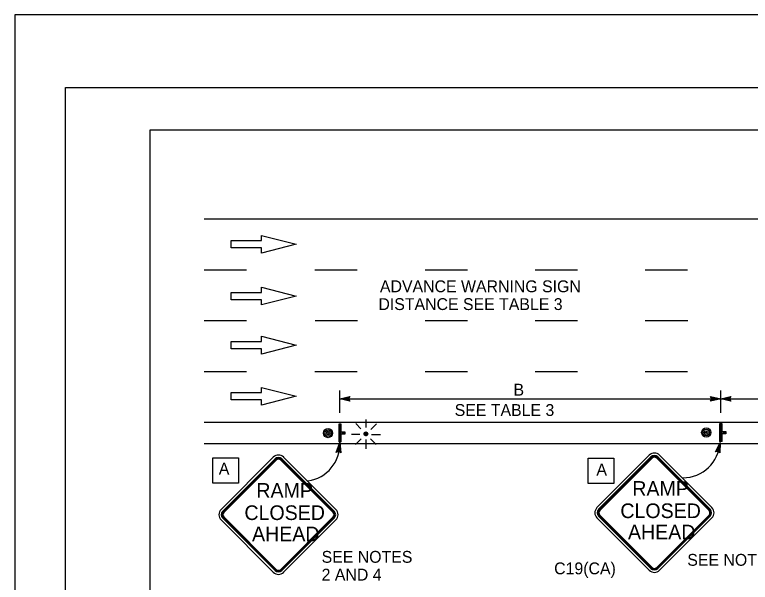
# Model space of a CAD drawing. Extents: x -893 to 867, y -474 to 712.
# Drawn here: x -893.5 to -459.2, y 377.1 to 712 of the extents above; entities that cross this region are included whole.
import ezdxf

# ---------------------------------------------------------------- set-up
doc = ezdxf.new("R2010")
doc.units = 0
for name, color, linetype in [('border_PLOTTING-ELEMENTS', 7, 'Continuous'), ('border_rw_22x34_Cut_Lines', 7, 'Continuous'), ('border_SHEET', 7, 'Continuous'), ('pp_PRESENTATION', 7, 'Continuous'), ('tcd_PVMT-MARKER', 7, 'Continuous'), ('tcd_SIGN-ROADSIDE', 7, 'Continuous'), ('tcd_SIGN-ROADSIDE-anno', 7, 'Continuous')]:
    doc.layers.add(name, color=color, linetype=linetype)

msp = doc.modelspace()

# ---------------------------------------------------------------- linework, layer by layer
at = {"layer": 'border_PLOTTING-ELEMENTS'}
for points in [[(-893.46, -474.05), (866.54, -474.05), (866.54, 711.95), (-893.46, 711.95)], [(-863.46, 668.95), (836.54, 668.95), (836.54, -431.05), (-863.46, -431.05)]]:
    msp.add_lwpolyline(points, close=True, dxfattribs=at)
at = {"layer": 'border_rw_22x34_Cut_Lines'}
msp.add_lwpolyline([(-863.46, 668.95), (836.54, 668.95), (836.54, -431.05), (-863.46, -431.05)], close=True, dxfattribs=at)
at = {"layer": 'border_SHEET'}
for p, q in [((-813.46, 643.95), (811.54, 643.95)), ((-813.46, -406.05), (-813.46, 643.95))]:
    msp.add_line(p, q, dxfattribs=at)
at = {"layer": 'pp_PRESENTATION'}
for p, q in [((-765.62, 576.56), (-765.62, 578.69)), ((-765.62, 578.69), (-747.68, 578.69)), ((-747.68, 578.69), (-747.68, 581.78)), ((-747.68, 581.78), (-727.36, 576.56)), ((-765.62, 574.44), (-765.62, 576.56)), ((-747.69, 574.44), (-765.62, 574.44)), ((-727.36, 576.56), (-747.69, 571.34)), ((-747.69, 571.34), (-747.69, 574.44)), ((-765.62, 545.91), (-765.62, 548.03)), ((-765.62, 548.03), (-747.68, 548.03)), ((-747.68, 548.03), (-747.68, 551.12)), ((-747.68, 551.12), (-727.36, 545.91)), ((-765.62, 543.78), (-765.62, 545.91)), ((-747.69, 543.78), (-765.62, 543.78)), ((-727.36, 545.91), (-747.69, 540.69)), ((-747.69, 540.69), (-747.69, 543.78)), ((-747.68, 519.11), (-747.68, 522.2)), ((-747.68, 522.2), (-727.36, 516.98)), ((-765.62, 516.98), (-765.62, 519.11)), ((-765.62, 519.11), (-747.68, 519.11)), ((-765.62, 514.86), (-765.62, 516.98)), ((-727.36, 516.98), (-747.69, 511.76)), ((-747.69, 514.86), (-765.62, 514.86)), ((-747.69, 511.76), (-747.69, 514.86)), ((-747.68, 488.95), (-747.68, 492.04)), ((-747.68, 492.04), (-727.36, 486.82)), ((-765.62, 486.82), (-765.62, 488.95)), ((-765.62, 488.95), (-747.68, 488.95)), ((-765.62, 484.7), (-765.62, 486.82)), ((-727.36, 486.82), (-747.69, 481.6)), ((-747.69, 484.7), (-765.62, 484.7)), ((-747.69, 481.6), (-747.69, 484.7))]:
    msp.add_line(p, q, dxfattribs=at)
at = {"layer": 'tcd_PVMT-MARKER'}
for p, q in [((-781.63, 591.49), (96.01, 591.49)), ((-781.63, 471.49), (-201.63, 471.49)), ((-781.63, 458.99), (-201.63, 458.99))]:
    msp.add_line(p, q, dxfattribs=at)
for points in [[(-781.62, 561.5), (-756.62, 561.5)], [(-716.24, 561.5), (-691.24, 561.5)], [(-651.24, 561.5), (-626.24, 561.5)], [(-586.24, 561.5), (-561.24, 561.5)], [(-521.24, 561.5), (-496.24, 561.5)], [(-781.57, 531.49), (-756.57, 531.49)], [(-716.18, 531.49), (-691.18, 531.49)], [(-651.18, 531.49), (-626.18, 531.49)], [(-586.18, 531.49), (-561.18, 531.49)], [(-521.19, 531.49), (-496.19, 531.49)], [(-781.61, 501.5), (-756.61, 501.5)], [(-716.23, 501.5), (-691.23, 501.5)], [(-651.23, 501.5), (-626.23, 501.5)], [(-586.23, 501.5), (-561.23, 501.5)], [(-521.23, 501.5), (-496.23, 501.5)]]:
    msp.add_lwpolyline(points, dxfattribs=at)
at = {"layer": 'tcd_SIGN-ROADSIDE'}
for p, q in [((-700.73, 470.28), (-702.21, 470.28)), ((-702.21, 470.28), (-702.21, 459.95)), ((-701.47, 470.28), (-701.47, 459.95)), ((-700.73, 459.95), (-700.73, 470.28)), ((-689.08, 467.58), (-692.17, 470.67)), ((-686.01, 468.37), (-686.01, 473.13)), ((-683.21, 467.22), (-679.91, 470.51)), ((-475.84, 470.46), (-477.32, 470.46)), ((-477.32, 470.46), (-477.32, 460.13)), ((-476.58, 470.46), (-476.58, 460.13)), ((-475.84, 460.13), (-475.84, 470.46)), ((-700.73, 465.86), (-700, 465.86)), ((-700.73, 465.12), (-700.73, 465.12)), ((-700, 465.86), (-698.52, 465.86)), ((-700, 465.86), (-700, 464.38)), ((-699.26, 465.86), (-699.26, 464.38)), ((-698.52, 465.86), (-698.52, 464.38)), ((-475.84, 466.03), (-475.1, 466.03)), ((-475.84, 465.29), (-475.84, 465.29)), ((-475.1, 466.03), (-473.62, 466.03)), ((-475.1, 466.03), (-475.1, 464.56)), ((-474.36, 466.03), (-474.36, 464.56)), ((-473.62, 466.03), (-473.62, 464.56)), ((-700, 464.38), (-700.73, 464.38)), ((-698.52, 464.38), (-700, 464.38)), ((-689.71, 464.35), (-694.66, 464.35)), ((-688.95, 461.74), (-692.27, 458.42)), ((-686.19, 461.36), (-686.19, 455.84)), ((-683.42, 461.65), (-680.06, 458.29)), ((-682.88, 464.35), (-677.46, 464.35)), ((-475.1, 464.56), (-475.84, 464.56)), ((-473.62, 464.56), (-475.1, 464.56)), ((-700.73, 459.95), (-702.21, 459.95)), ((-475.84, 460.13), (-477.32, 460.13))]:
    msp.add_line(p, q, dxfattribs=at)
for points in [[(-686.1, 465.74), (-687.26, 464.58)], [(-686.42, 465.71), (-687.23, 464.9)], [(-685.85, 465.7), (-687.22, 464.33)], [(-685.65, 465.63), (-687.15, 464.13)], [(-685.47, 465.52), (-687.04, 463.95)], [(-685.32, 465.39), (-686.91, 463.8)], [(-685.2, 465.23), (-686.75, 463.68)], [(-685.1, 465.04), (-686.56, 463.58)], [(-685.04, 464.82), (-686.34, 463.52)], [(-685.02, 464.56), (-686.08, 463.5)], [(-685.11, 464.19), (-685.71, 463.58)], [(-518.87, 452.02), (-549.76, 421.14)], [(-481.88, 421.14), (-512.77, 452.02)], [(-740.8, 450.89), (-771.68, 420)], [(-739.78, 449.87), (-770.66, 418.98)], [(-739.44, 449.53), (-770.32, 418.64)], [(-739.1, 449.19), (-769.98, 418.3)], [(-705.5, 418.3), (-736.38, 449.19)], [(-705.16, 418.64), (-736.04, 449.53)], [(-704.82, 418.98), (-735.7, 449.87)], [(-703.8, 420), (-734.69, 450.89)], [(-517.86, 451), (-548.74, 420.12)], [(-517.52, 450.66), (-548.4, 419.78)], [(-517.18, 450.32), (-548.06, 419.44)], [(-483.58, 419.44), (-514.46, 450.32)], [(-483.24, 419.78), (-514.12, 450.66)], [(-482.9, 420.12), (-513.78, 451)], [(-771.68, 413.89), (-740.8, 383.01)], [(-770.66, 414.91), (-739.78, 384.03)], [(-770.32, 415.25), (-739.44, 384.37)], [(-769.98, 415.59), (-739.1, 384.7)], [(-736.38, 384.7), (-705.5, 415.59)], [(-736.04, 384.37), (-705.16, 415.25)], [(-735.7, 384.03), (-704.82, 414.91)], [(-734.69, 383.01), (-703.8, 413.89)], [(-549.76, 415.03), (-518.87, 384.14)], [(-548.74, 416.04), (-517.86, 385.16)], [(-548.4, 416.38), (-517.52, 385.5)], [(-548.06, 416.72), (-517.18, 385.84)], [(-514.46, 385.84), (-483.58, 416.72)], [(-514.12, 385.5), (-483.24, 416.38)], [(-513.78, 385.16), (-482.9, 416.04)], [(-512.77, 384.14), (-481.88, 415.03)]]:
    msp.add_lwpolyline(points, dxfattribs=at)
for centre, radius in [((-708.49, 465.1), 2.72), ((-708.49, 465.1), 1.91), ((-708.49, 465.1), 1.09), ((-708.49, 465.1), 0.272), ((-686.14, 464.62), 1.12), ((-485.23, 465.43), 2.72), ((-485.23, 465.43), 1.91), ((-485.23, 465.43), 1.09), ((-485.23, 465.43), 0.272)]:
    msp.add_circle(centre, radius, dxfattribs=at)
for centre, radius, start, end in [((-737.74, 447.83), 4.32, 45, 135), ((-515.82, 448.97), 4.32, 45, 135), ((-515.82, 448.97), 2.88, 45, 135), ((-737.74, 447.83), 2.88, 45, 135), ((-737.74, 447.83), 2.4, 45, 135), ((-737.74, 447.83), 1.92, 45, 135), ((-515.82, 448.97), 2.4, 45, 135), ((-515.82, 448.97), 1.92, 45, 135), ((-768.62, 416.95), 4.32, 135, 224.9999), ((-768.62, 416.95), 2.88, 135, 224.9999), ((-768.62, 416.95), 2.4, 135, 224.9999), ((-768.62, 416.95), 1.92, 135, 224.9999), ((-706.86, 416.95), 1.92, 315, 45), ((-706.86, 416.95), 2.4, 315, 45), ((-706.86, 416.95), 2.88, 315, 45), ((-706.86, 416.95), 4.32, 315, 45), ((-546.7, 418.08), 4.32, 135, 224.9999), ((-546.7, 418.08), 2.88, 135, 224.9999), ((-546.7, 418.08), 2.4, 135, 224.9999), ((-546.7, 418.08), 1.92, 135, 224.9999), ((-484.94, 418.08), 1.92, 315, 45), ((-484.94, 418.08), 2.4, 315, 45), ((-484.94, 418.08), 2.88, 315, 45), ((-484.94, 418.08), 4.32, 315, 45), ((-737.74, 386.06), 4.32, 225, 315), ((-737.74, 386.06), 2.88, 225, 315), ((-737.74, 386.06), 2.4, 225, 315), ((-737.74, 386.06), 1.92, 225, 315), ((-515.82, 387.2), 4.32, 225, 315), ((-515.82, 387.2), 2.88, 225, 315), ((-515.82, 387.2), 2.4, 225, 315), ((-515.82, 387.2), 1.92, 225, 315)]:
    msp.add_arc(centre, radius, start, end, dxfattribs=at)
at = {"layer": 'tcd_SIGN-ROADSIDE-anno'}
for p, q in [((-701.63, 477), (-701.63, 490.29)), ((-701.63, 485.29), (-695.63, 486.62)), ((-695.63, 486.62), (-696.43, 485.29)), ((-695.63, 486.62), (-695.63, 486.62)), ((-481.83, 485.29), (-482.63, 486.63)), ((-482.63, 486.63), (-482.63, 486.63)), ((-482.63, 486.63), (-476.63, 485.29)), ((-476.63, 477), (-476.63, 490.29)), ((-476.63, 485.29), (-470.63, 486.62)), ((-470.63, 486.62), (-471.43, 485.29)), ((-470.63, 486.62), (-470.63, 486.62)), ((-695.63, 483.95), (-701.63, 485.29)), ((-701.63, 485.29), (-701.63, 485.29)), ((-701.63, 485.29), (-476.63, 485.29)), ((-695.84, 484.31), (-700.25, 485.29)), ((-700.24, 485.29), (-695.86, 486.26)), ((-698.87, 485.29), (-696.04, 485.91)), ((-696.08, 484.67), (-698.87, 485.29)), ((-697.48, 485.29), (-696.28, 485.55)), ((-696.25, 485.01), (-697.48, 485.29)), ((-696.43, 485.29), (-695.63, 483.95)), ((-695.63, 483.95), (-695.63, 483.95)), ((-476.63, 485.29), (-482.63, 483.96)), ((-482.63, 483.96), (-481.83, 485.29)), ((-482.63, 483.96), (-482.63, 483.96)), ((-482.41, 486.27), (-478.01, 485.29)), ((-478.02, 485.29), (-482.39, 484.32)), ((-479.39, 485.29), (-482.22, 484.67)), ((-482.18, 485.91), (-479.39, 485.29)), ((-482, 485.57), (-480.77, 485.29)), ((-480.77, 485.29), (-481.98, 485.03)), ((-476.63, 485.29), (-476.63, 485.29)), ((-470.63, 483.95), (-476.63, 485.29)), ((-476.63, 485.29), (-476.63, 485.29)), ((-476.63, 485.29), (-201.63, 485.29)), ((-470.84, 484.31), (-475.25, 485.29)), ((-475.24, 485.29), (-470.86, 486.26)), ((-473.87, 485.29), (-471.04, 485.91)), ((-471.08, 484.67), (-473.87, 485.29)), ((-472.48, 485.29), (-471.28, 485.55)), ((-471.26, 485.01), (-472.48, 485.29)), ((-471.43, 485.29), (-470.63, 483.95)), ((-470.63, 483.95), (-470.63, 483.95)), ((-703.64, 453.74), (-701.62, 459.54)), ((-703.26, 453.91), (-701.78, 458.17)), ((-702.88, 454.1), (-701.94, 456.8)), ((-701.94, 456.8), (-701.64, 453.92)), ((-701.78, 458.16), (-701.32, 453.71)), ((-701.62, 459.54), (-701.62, 459.54)), ((-701.62, 459.54), (-700.99, 453.43)), ((-479.75, 454.02), (-477.06, 459.54)), ((-479.36, 454.15), (-477.38, 458.2)), ((-478.95, 454.29), (-477.7, 456.86)), ((-477.7, 456.86), (-477.75, 453.96)), ((-477.38, 458.19), (-477.45, 453.71)), ((-477.06, 459.54), (-477.16, 453.4)), ((-477.06, 459.54), (-477.06, 459.54)), ((-702.22, 454.38), (-703.64, 453.74)), ((-703.64, 453.74), (-703.64, 453.74)), ((-702.52, 454.24), (-702.1, 455.43)), ((-700.99, 453.43), (-702.22, 454.38)), ((-702.1, 455.43), (-701.97, 454.2)), ((-700.99, 453.43), (-700.99, 453.43)), ((-478.26, 454.49), (-479.75, 454.02)), ((-479.75, 454.02), (-479.75, 454.02)), ((-478.57, 454.38), (-478.02, 455.51)), ((-477.16, 453.4), (-478.26, 454.49)), ((-478.02, 455.51), (-478.04, 454.28)), ((-477.16, 453.4), (-477.16, 453.4))]:
    msp.add_line(p, q, dxfattribs=at)
for points in [[(-776.41, 435.59), (-776.41, 450.59), (-761.41, 450.59), (-761.41, 435.59)], [(-554.85, 435.31), (-554.85, 450.31), (-539.85, 450.31), (-539.85, 435.31)]]:
    msp.add_lwpolyline(points, close=True, dxfattribs=at)
for centre, radius, start, end in [((-723.24, 458.37), 21.65, 277.6395, 3.1025), ((-499.17, 460.83), 22.15, 270.475, 356.6846)]:
    msp.add_arc(centre, radius, start, end, dxfattribs=at)

# ---------------------------------------------------------------- texts
at = {"layer": 'tcd_SIGN-ROADSIDE'}
for s, p in [('RAMP', (-750.8, 426.96)), ('RAMP', (-528.88, 428.09)), ('CLOSED', (-757.85, 413.81)), ('CLOSED', (-535.93, 414.94)), ('AHEAD', (-753.35, 401.29)), ('AHEAD', (-531.43, 402.42))]:
    msp.add_text(s, height=8.64, dxfattribs=at).set_placement(p)
at = {"layer": 'tcd_SIGN-ROADSIDE-anno'}
for s, p in [('ADVANCE WARNING SIGN', (-677.85, 548.2)), ('DISTANCE SEE TABLE 3', (-678.76, 537.7)), ('B', (-599, 487.2)), ('SEE TABLE 3', (-633.73, 475.2)), ('A', (-772.98, 440.64)), ('A', (-550.08, 440.04)), ('SEE NOTES', (-712.28, 388.57)), ('SEE NOTE 2', (-496.42, 386.8)), ('C19(CA)', (-575.01, 381.77)), ('2 AND 4', (-712.28, 378.07))]:
    msp.add_text(s, height=7, dxfattribs=at).set_placement(p)

doc.saveas('drawing.dxf')
